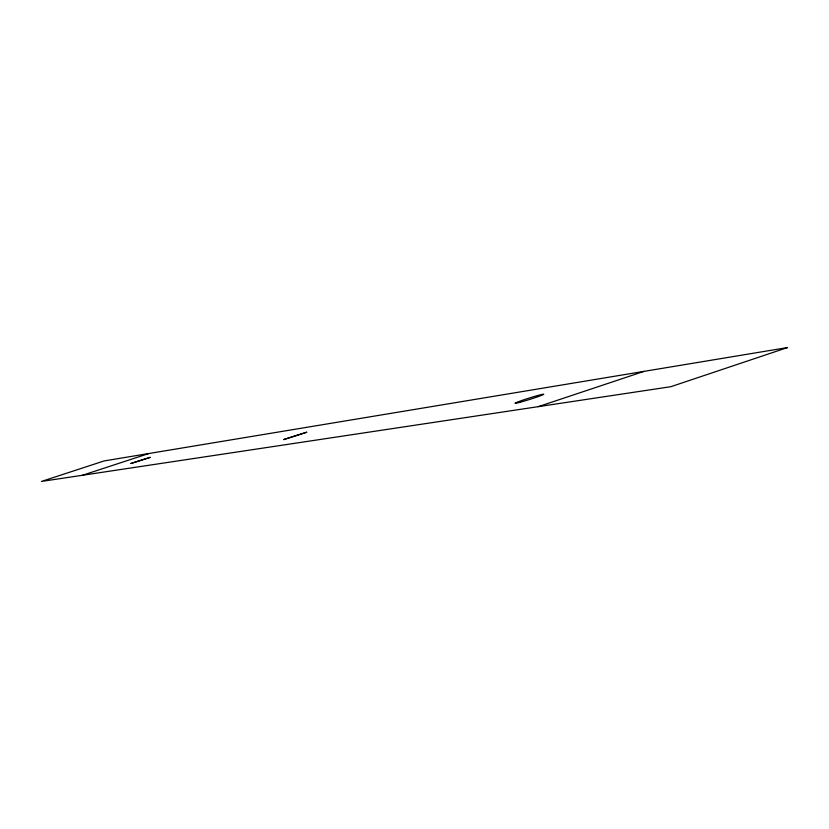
<?xml version="1.0" encoding="UTF-8"?>
<svg xmlns="http://www.w3.org/2000/svg" width="829" height="829" viewBox="0 0 829 829"><rect width="100%" height="100%" fill="white"/><g stroke="black" fill="none" stroke-linecap="round" stroke-linejoin="round"><path stroke-width="1.24" d="M538.228 406.666L644.04 371.371M82.434 475.276L148.826 453.525M306.689 432.241L283.663 439.577L306.689 432.241M150.09 457.39L130.992 463.473L150.09 457.39M787.55 347.558L670.837 386.697L41.45 481.442L104.143 460.934L787.55 347.558M519.752 402.366A15.223 0.736 -17.5 0 0 543.544 394.449A15.223 0.736 -17.5 0 0 524.591 399.547A15.223 0.736 -17.5 0 0 519.752 402.366"/></g></svg>
